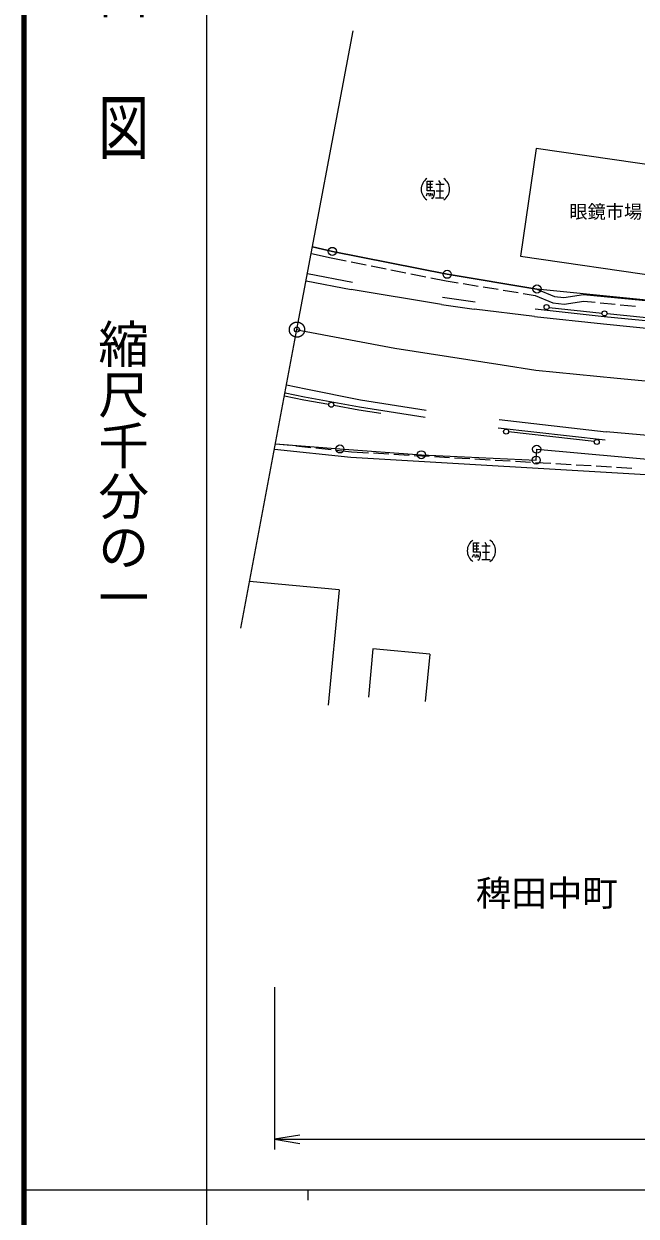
# Model space of a CAD drawing. Units: millimetres at full size, sheet at 1:1000; details may follow other scales. Extents: x 40000 to 680000, y 20000 to 380000.
# Drawn here: x 40000 to 100386, y 202409 to 320101 of the extents above; entities that cross this region are included whole.
import ezdxf
from ezdxf.enums import TextEntityAlignment as Align

# ---------------------------------------------------------------- set-up
doc = ezdxf.new("R2010")
doc.units = ezdxf.units.MM
doc.header["$LTSCALE"] = 1000
doc.header["$PDMODE"] = 32
doc.header["$PDSIZE"] = 500
doc.linetypes.add('CHAIN', pattern=[18.5, 12, -1.5, 3.5, -1.5])
for name, color, linetype, lineweight in [('M-BGD', 7, 'Continuous', 25), ('M-BMK', 2, 'CHAIN', 13), ('M-BMK-HTXT', 7, 'Continuous', 13), ('M-BMK-OTRS', 5, 'Continuous', 25), ('M-BMK-ROW', 30, 'Continuous', 25), ('M-STR-HTXT', 7, 'Continuous', 13), ('M-STR-STRC', 7, 'Continuous', 25), ('M-TTL', 2, 'Continuous', 140), ('M-TTL-BAND', 7, 'Continuous', 25)]:
    doc.layers.add(name, color=color, linetype=linetype, lineweight=lineweight)
doc.layers.add('M-OTRS', color=6, linetype='Continuous')
doc.styles.add('@ＭＳ ゴシック', font='')
doc.styles.add('ＭＳ ゴシック', font='')
doc.styles.get('@ＭＳ ゴシック').set_extended_font_data('@MS Gothic')
doc.styles.get('ＭＳ ゴシック').set_extended_font_data('MS Gothic')

# ---------------------------------------------------------------- blocks, each defined once
blk = doc.blocks.new('open_arrow')
at = {"color": 0, "linetype": 'Continuous', "lineweight": -2}
blk.add_lwpolyline([(7.5, 1.25), (0, 0), (7.5, -1.25)], dxfattribs=at)

msp = doc.modelspace()

# ---------------------------------------------------------------- linework, layer by layer
at = {"layer": 'M-BGD'}
for p, q in [((90526, 307799), (88984, 297171)), ((105492, 305627), (90526, 307799)), ((79788, 303623), (79788, 304561)), ((79788, 304561), (80373, 304561)), ((79788, 304270), (80318, 304270)), ((79788, 303976), (80315, 303976)), ((80085, 304561), (80085, 303623)), ((80616, 304270), (81437, 304270)), ((80616, 304270), (81430, 304270)), ((80907, 304626), (81081, 304331)), ((81020, 304270), (81020, 302918)), ((79790, 303387), (79673, 303097)), ((80496, 303623), (79788, 303623)), ((79908, 303389), (79968, 303097)), ((80084, 303387), (80143, 303099)), ((80201, 303387), (80319, 303152)), ((80205, 302922), (80315, 302860)), ((80315, 302860), (80438, 303028)), ((80438, 303028), (80496, 303319)), ((80496, 303319), (80496, 303623)), ((80612, 302918), (81427, 302918)), ((80674, 303623), (81372, 303623)), ((68472, 298084), (70428, 297640)), ((68352, 297445), (70292, 297004)), ((70292, 297004), (71795, 296704)), ((70428, 297640), (81751, 295381)), ((72286, 296607), (73757, 296313)), ((88984, 297171), (103950, 294999)), ((67977, 295457), (72413, 294610)), ((74247, 296215), (75718, 295922)), ((76208, 295824), (77679, 295530)), ((78170, 295432), (79641, 295139)), ((80131, 295041), (81634, 294741)), ((81634, 294741), (82822, 294545)), ((81751, 295381), (90604, 293923)), ((83316, 294464), (84796, 294221)), ((81287, 293134), (84525, 292669)), ((85289, 294139), (86769, 293896)), ((87263, 293814), (88743, 293571)), ((89236, 293490), (90424, 293294)), ((90424, 293294), (92179, 292565)), ((90604, 293923), (92346, 293199)), ((92346, 293199), (93265, 293087)), ((93265, 293087), (95205, 293373)), ((95205, 293373), (107951, 292162)), ((90433, 291965), (97238, 291219)), ((92179, 292565), (93273, 292431)), ((93273, 292431), (95222, 292719)), ((95222, 292719), (96336, 292613)), ((96834, 292565), (98327, 292424)), ((98825, 292376), (100318, 292234)), ((97238, 291219), (103524, 290601)), ((65758, 283670), (67666, 283288)), ((67666, 283288), (73088, 282304)), ((73088, 282304), (79563, 281291)), ((86794, 280235), (97336, 279041)), ((64712, 278113), (72260, 277320)), ((64814, 278655), (66322, 278497)), ((66819, 278444), (68311, 278288)), ((68808, 278236), (70300, 278079)), ((70797, 278027), (72305, 277869)), ((72305, 277869), (73998, 277770)), ((72260, 277320), (112098, 275000)), ((74497, 277741), (75995, 277654)), ((76494, 277625), (77991, 277537)), ((78490, 277508), (79988, 277421)), ((80487, 277392), (81985, 277305)), ((82484, 277276), (83981, 277188)), ((84480, 277159), (85978, 277072)), ((86477, 277043), (87974, 276956)), ((88474, 276927), (89971, 276839)), ((90470, 276810), (91968, 276723)), ((92467, 276694), (93964, 276607)), ((94463, 276578), (95961, 276491)), ((96460, 276461), (97957, 276374)), ((98457, 276345), (99954, 276258)), ((84334, 267940), (84334, 268878)), ((84334, 268878), (84919, 268878)), ((84334, 268587), (84864, 268587)), ((84631, 268878), (84631, 267940)), ((85161, 268587), (85983, 268587)), ((85161, 268587), (85976, 268587)), ((85452, 268942), (85627, 268648)), ((85566, 268587), (85566, 267235)), ((84336, 267704), (84219, 267414)), ((84334, 268293), (84861, 268293)), ((85042, 267940), (84334, 267940)), ((84454, 267706), (84514, 267414)), ((84630, 267704), (84689, 267416)), ((84747, 267704), (84865, 267469)), ((84751, 267239), (84861, 267177)), ((84861, 267177), (84984, 267345)), ((84984, 267345), (85042, 267636)), ((85042, 267636), (85042, 267940)), ((85158, 267235), (85973, 267235)), ((85220, 267940), (85918, 267940)), ((71110, 264219), (62257, 265067)), ((71110, 264219), (70021, 252850)), ((74425, 258396), (73978, 253653)), ((80032, 257867), (74425, 258396)), ((80032, 257867), (79594, 253226))]:
    msp.add_line(p, q, dxfattribs=at)
for centre, start, end in [((80448, 303770), 123.85503, 236.14497), ((80719, 303770), 303.85503, 56.14497), ((84994, 268087), 123.85503, 236.14497), ((85265, 268087), 303.85503, 56.14497)]:
    msp.add_arc(centre, 1264, start, end, dxfattribs=at)
at = {"layer": 'M-BMK'}
for p, q in [((66934, 289916), (67326, 289831)), ((67326, 289831), (76592, 288087)), ((76592, 288087), (87167, 286435)), ((87167, 286435), (90508, 285916)), ((90508, 285916), (98508, 285126)), ((98508, 285126), (105053, 284508))]:
    msp.add_line(p, q, dxfattribs=at)
msp.add_circle((66934, 289916), 750, dxfattribs=at)
at = {"layer": 'M-BMK-OTRS'}
for p, q in [((66934, 289916), (72484, 319398)), ((61384, 260434), (66934, 289916))]:
    msp.add_line(p, q, dxfattribs=at)
at = {"layer": 'M-BMK-ROW'}
for points in [[(366200, 311157), (350815, 312494), (343901, 312733), (328670, 312567), (321681, 312197), (307179, 310909), (292088, 308996), (257306, 304798), (222999, 300573), (188163, 296253), (172760, 294311), (159659, 292835), (145497, 291836), (139123, 291454), (126922, 291293), (107951, 292162), (90604, 293923), (81751, 295381), (70428, 297640), (68472, 298084)], [(64814, 278655), (71172, 278140), (79201, 277563), (90530, 277035), (90577, 278111), (103349, 276967), (115132, 276089), (115102, 275134), (120862, 274978), (132834, 274871), (146323, 275338), (156652, 276074), (166231, 276851), (177146, 278012), (184863, 279027), (211578, 282363), (238858, 285788)]]:
    msp.add_lwpolyline(points, dxfattribs=at)
for centre in [(70428, 297640), (81751, 295381), (90604, 293923), (71172, 278140), (79201, 277563), (90577, 278111), (90530, 277035)]:
    msp.add_circle(centre, 400, dxfattribs=at)
at = {"layer": 'M-OTRS'}
msp.add_point((66934, 289916), dxfattribs=at)
at = {"layer": 'M-STR-HTXT'}
for p, q in [((64712, 225000), (64712, 209000)), ((64712, 210000), (571496, 210000))]:
    msp.add_line(p, q, dxfattribs=at)
at = {"layer": 'M-STR-STRC'}
for p, q in [((67839, 294720), (72272, 293874)), ((81181, 292391), (72272, 293874)), ((81181, 292391), (84419, 291927)), ((90351, 291219), (84419, 291927)), ((91808, 292116), (97021, 291545)), ((90351, 291219), (97161, 290473)), ((97518, 291493), (103303, 290924)), ((97161, 290473), (103455, 289854)), ((65907, 284456), (67823, 284073)), ((67823, 284073), (73204, 282994)), ((65703, 283375), (67610, 282994)), ((67610, 282994), (70078, 282546)), ((73204, 282994), (79671, 281983)), ((70570, 282456), (73038, 282008)), ((73038, 282008), (75221, 281667)), ((86884, 281030), (97426, 279836)), ((96249, 278862), (87803, 279819)), ((105335, 279127), (97426, 279836))]:
    msp.add_line(p, q, dxfattribs=at)
for centre in [(91559, 292143), (97269, 291517), (70324, 282501), (87555, 279847), (96498, 278834)]:
    msp.add_circle(centre, 250, dxfattribs=at)
at = {"layer": 'M-TTL'}
msp.add_line((40000, 380000), (40000, 20000), dxfattribs=at)
at = {"layer": 'M-TTL-BAND'}
for p, q in [((58000, 370000), (58000, 20000)), ((40000, 205000), (579000, 205000)), ((68000, 205000), (68000, 204000))]:
    msp.add_line(p, q, dxfattribs=at)

# ---------------------------------------------------------------- block references
at = {"layer": 'M-STR-HTXT', "xscale": 333, "yscale": 333}
msp.add_blockref('open_arrow', (64712, 210000), dxfattribs=at)

# ---------------------------------------------------------------- texts
at = {"layer": 'M-BGD', "style": 'ＭＳ ゴシック'}
msp.add_text('眼鏡市場', height=1320, dxfattribs=at).set_placement((93789, 300499), align=Align.BOTTOM_LEFT)
at = {"layer": 'M-BMK-HTXT', "style": 'ＭＳ ゴシック'}
msp.add_text('稗田中町', height=2566, dxfattribs=at).set_placement((91579, 234305), align=Align.MIDDLE_CENTER)
at = {"layer": 'M-TTL-BAND', "style": '@ＭＳ ゴシック', "width": 1.4}
msp.add_text('平  面  図', height=3666, rotation=270, dxfattribs=at).set_placement((49777, 306475), align=Align.MIDDLE_RIGHT)
at = {"layer": 'M-TTL-BAND', "style": '@ＭＳ ゴシック'}
msp.add_text('縮尺千分の一', height=3666, rotation=270, dxfattribs=at).set_placement((49777, 261030), align=Align.MIDDLE_RIGHT)

doc.saveas('drawing.dxf')
